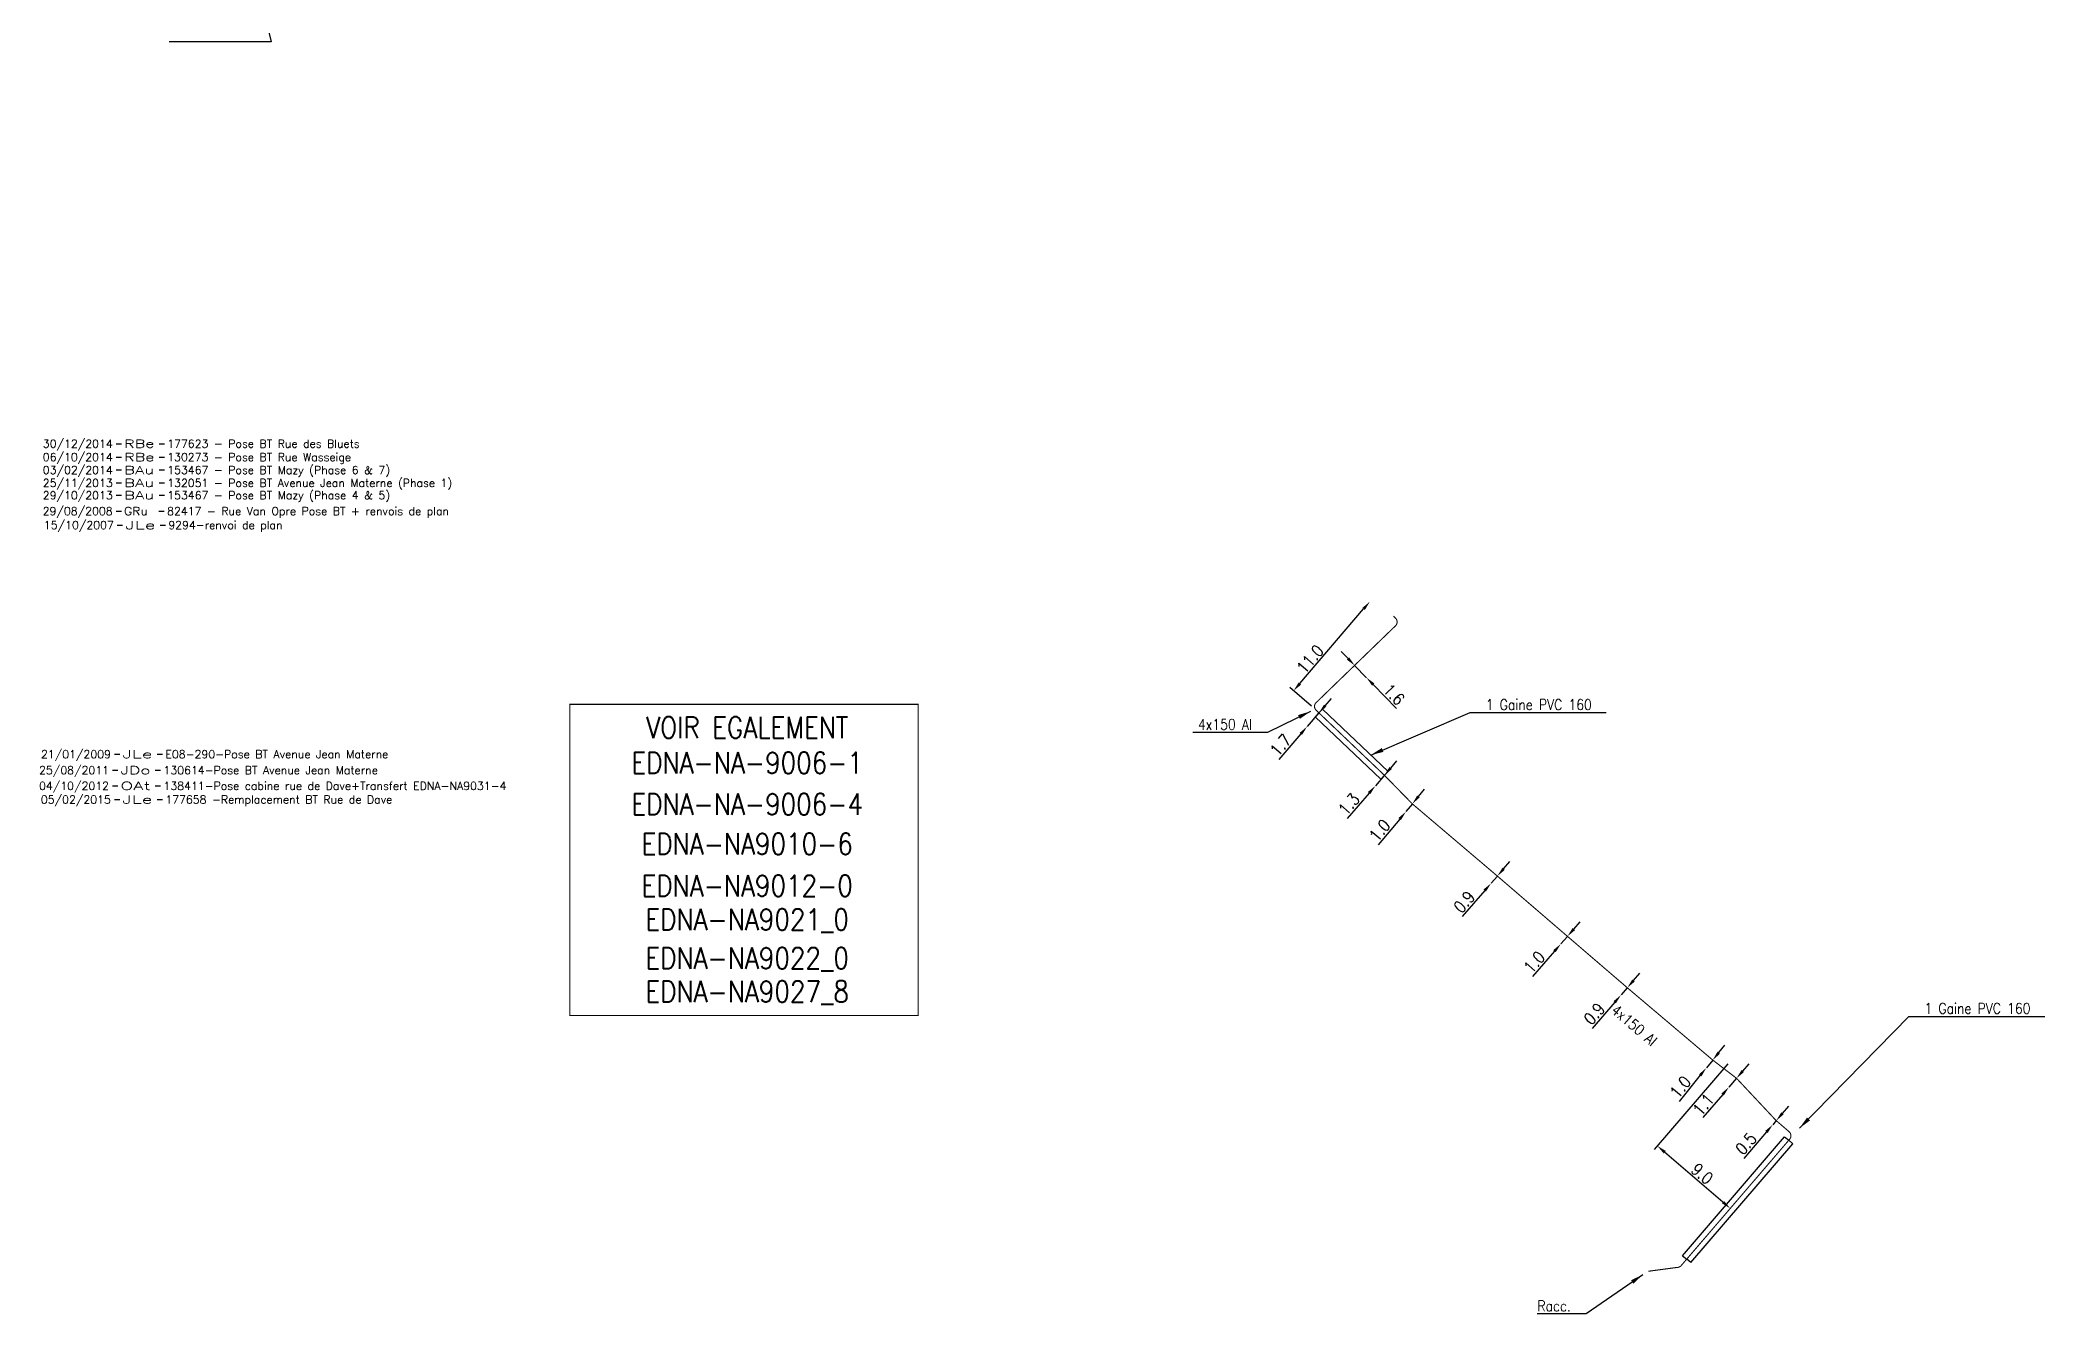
# Model space of a CAD drawing. Header units: millimetres. Extents: x 185001 to 186000, y 126997 to 128000.
# Drawn here: x 185510.9 to 185698.9, y 127436.7 to 127556.1 of the extents above; entities that cross this region are included whole.
import ezdxf
from ezdxf.enums import TextEntityAlignment as Align

# ---------------------------------------------------------------- set-up
doc = ezdxf.new("R2010")
doc.units = ezdxf.units.MM
doc.header["$PDMODE"] = 34
doc.linetypes.add('B_ST_Al', pattern=[2000, 1000, 1000])
doc.layers.get('0').update_dxf_attribs({"linetype": 'CONTINUOUS'})
doc.layers.get('Defpoints').update_dxf_attribs({"linetype": 'CONTINUOUS'})
for name, color, linetype in [('B_110', 1, 'CONTINUOUS'), ('B_400', 7, 'CONTINUOUS'), ('B_930', 7, 'CONTINUOUS')]:
    doc.layers.add(name, color=color, linetype=linetype)
doc.layers.add('B_910', color=7, linetype='CONTINUOUS', plot=False)
doc.styles.get("Standard").update_dxf_attribs({"font": 'romans.shx', "width": 0.85})
doc.dimstyles.get("Standard").update_dxf_attribs({"dimtxt": 1.5, "dimasz": 1.2, "dimexe": 0.625, "dimexo": 0.625, "dimgap": 0.25, "dimtad": 1, "dimdec": 1, "dimzin": 0, "dimdsep": 46, "dimtxsty": 'Standard', "dimcen": -0.5, "dimadec": 0, "dimazin": 0, "dimtfac": 1, "dimtdec": 1, "dimtmove": 0, "dimatfit": 3, "dimfxl": 0, "dimtolj": 1, "dimtzin": 0, "dimarcsym": 0})

# ---------------------------------------------------------------- blocks, each defined once
blk = doc.blocks.new('GIS_MODF')
at = {"color": 0, "linetype": 'Continuous', "flags": 128}
for points in [[(-2.26, -0.01), (-1.76, -0.01)], [(1.76, -0.01), (2.26, -0.01)]]:
    blk.add_lwpolyline(points, dxfattribs=at)
at = {"color": 0, "linetype": 'Continuous'}
blk.add_attdef('DATE', text='', height=0.75, dxfattribs=at).set_placement((-2.58, -0.39), align=Align.RIGHT)
at = {"color": 0, "linetype": 'Continuous', "width": 3.590909}
blk.add_attdef('USER', text='', height=0.75, dxfattribs=at).set_placement((-1.52, -0.39), (1.31, -0.39), align=Align.FIT)
at = {"color": 0, "linetype": 'Continuous'}
blk.add_attdef('DESC', (2.53, -0.39), '', height=0.75, dxfattribs=at)
blk = doc.blocks.new('*D80')
at = {"layer": 'B_110', "color": 0, "linetype": 'Continuous', "lineweight": -2, "transparency": 16777216}
for p, q in [((185669.14, 127460.16), (185662.24, 127452.12)), ((185668.69, 127447.2), (185663.22, 127451.89))]:
    blk.add_line(p, q, dxfattribs=at)
at = {"layer": 'B_110', "color": 0, "linetype": 'Continuous', "transparency": 16777216}
for points in [[(185663.32, 127452), (185663.13, 127451.77), (185662.54, 127452.47)], [(185668.79, 127447.31), (185668.59, 127447.09), (185669.37, 127446.61)]]:
    blk.add_solid(points, dxfattribs=at)
at = {"layer": 'Defpoints', "color": 0, "linetype": 'Continuous', "transparency": 16777216}
for p in [(185669.44, 127460.52), (185662.54, 127452.47), (185669.37, 127446.61)]:
    blk.add_point(p, dxfattribs=at)
at = {"layer": 'B_110', "color": 0, "linetype": 'Continuous', "transparency": 16777216, "insert": (185666.74, 127449.86), "char_height": 1.125, "attachment_point": 5, "rotation": 319.381}
blk.add_mtext('\\A1;9.0', dxfattribs=at)
blk = doc.blocks.new('*D81')
at = {"layer": 'B_110', "color": 0, "linetype": 'Continuous', "lineweight": -2, "transparency": 16777216}
for p, q in [((185674.26, 127455.52), (185674.85, 127456.21)), ((185672.77, 127453.78), (185670.63, 127451.29)), ((185673.68, 127454.84), (185673.35, 127454.46))]:
    blk.add_line(p, q, dxfattribs=at)
at = {"layer": 'B_110', "color": 0, "linetype": 'Continuous', "transparency": 16777216}
for points in [[(185674.15, 127455.62), (185674.38, 127455.43), (185673.68, 127454.84)], [(185672.65, 127453.88), (185672.88, 127453.68), (185673.35, 127454.46)]]:
    blk.add_solid(points, dxfattribs=at)
at = {"layer": 'Defpoints', "color": 0, "linetype": 'Continuous', "transparency": 16777216}
for p in [(185673.35, 127454.46), (185673.35, 127454.46), (185673.68, 127454.84)]:
    blk.add_point(p, dxfattribs=at)
at = {"layer": 'B_110', "color": 0, "linetype": 'Continuous', "transparency": 16777216, "insert": (185670.84, 127452.68), "char_height": 1.125, "attachment_point": 5, "rotation": 49.3579}
blk.add_mtext('\\A1;0.5', dxfattribs=at)
blk = doc.blocks.new('*D82')
at = {"layer": 'B_110', "color": 0, "linetype": 'Continuous', "lineweight": -2, "transparency": 16777216}
for p, q in [((185670.54, 127459.49), (185671.13, 127460.18)), ((185669.96, 127458.81), (185669.24, 127457.98)), ((185668.66, 127457.29), (185666.79, 127455.12))]:
    blk.add_line(p, q, dxfattribs=at)
at = {"layer": 'B_110', "color": 0, "linetype": 'Continuous', "transparency": 16777216}
for points in [[(185670.43, 127459.59), (185670.66, 127459.4), (185669.96, 127458.81)], [(185668.54, 127457.39), (185668.77, 127457.2), (185669.24, 127457.98)]]:
    blk.add_solid(points, dxfattribs=at)
at = {"layer": 'Defpoints', "color": 0, "linetype": 'Continuous', "transparency": 16777216}
for p in [(185669.24, 127457.98), (185669.24, 127457.98), (185669.96, 127458.81)]:
    blk.add_point(p, dxfattribs=at)
at = {"layer": 'B_110', "color": 0, "linetype": 'Continuous', "transparency": 16777216, "insert": (185666.86, 127456.35), "char_height": 1.125, "attachment_point": 5, "rotation": 49.3579}
blk.add_mtext('\\A1;1.1', dxfattribs=at)
blk = doc.blocks.new('*D83')
at = {"layer": 'B_110', "color": 0, "linetype": 'Continuous', "lineweight": -2, "transparency": 16777216}
for p, q in [((185668.3, 127461.22), (185668.87, 127461.92)), ((185667.73, 127460.52), (185667.13, 127459.79)), ((185666.56, 127459.09), (185664.57, 127456.65))]:
    blk.add_line(p, q, dxfattribs=at)
at = {"layer": 'B_110', "color": 0, "linetype": 'Continuous', "transparency": 16777216}
for points in [[(185668.18, 127461.31), (185668.41, 127461.12), (185667.73, 127460.52)], [(185666.44, 127459.18), (185666.67, 127458.99), (185667.13, 127459.79)]]:
    blk.add_solid(points, dxfattribs=at)
at = {"layer": 'Defpoints', "color": 0, "linetype": 'Continuous', "transparency": 16777216}
for p in [(185667.13, 127459.79), (185667.13, 127459.79), (185667.73, 127460.52)]:
    blk.add_point(p, dxfattribs=at)
at = {"layer": 'B_110', "color": 0, "linetype": 'Continuous', "transparency": 16777216, "insert": (185664.7, 127458), "char_height": 1.125, "attachment_point": 5, "rotation": 50.7673}
blk.add_mtext('\\A1;1.0', dxfattribs=at)
blk = doc.blocks.new('*D84')
at = {"layer": 'B_110', "color": 0, "linetype": 'Continuous', "lineweight": -2, "transparency": 16777216}
for p, q in [((185659.72, 127467.3), (185659.13, 127466.62)), ((185660.3, 127467.98), (185660.89, 127468.66)), ((185658.54, 127465.94), (185656.43, 127463.49))]:
    blk.add_line(p, q, dxfattribs=at)
at = {"layer": 'B_110', "color": 0, "linetype": 'Continuous', "transparency": 16777216}
for points in [[(185660.19, 127468.08), (185660.42, 127467.88), (185659.72, 127467.3)], [(185658.43, 127466.04), (185658.65, 127465.84), (185659.13, 127466.62)]]:
    blk.add_solid(points, dxfattribs=at)
at = {"layer": 'Defpoints', "color": 0, "linetype": 'Continuous', "transparency": 16777216}
for p in [(185659.72, 127467.3), (185659.13, 127466.62), (185659.13, 127466.62)]:
    blk.add_point(p, dxfattribs=at)
at = {"layer": 'B_110', "color": 0, "linetype": 'Continuous', "transparency": 16777216, "insert": (185656.62, 127464.86), "char_height": 1.125, "attachment_point": 5, "rotation": 49.2046}
blk.add_mtext('\\A1;0.9', dxfattribs=at)
blk = doc.blocks.new('*D85')
at = {"layer": 'B_110', "color": 0, "linetype": 'Continuous', "lineweight": -2, "transparency": 16777216}
for p, q in [((185654.7, 127472.8), (185655.3, 127473.48)), ((185652.9, 127470.73), (185650.83, 127468.36)), ((185654.11, 127472.12), (185653.49, 127471.41))]:
    blk.add_line(p, q, dxfattribs=at)
at = {"layer": 'B_110', "color": 0, "linetype": 'Continuous', "transparency": 16777216}
for points in [[(185654.59, 127472.9), (185654.82, 127472.7), (185654.11, 127472.12)], [(185652.79, 127470.83), (185653.01, 127470.63), (185653.49, 127471.41)]]:
    blk.add_solid(points, dxfattribs=at)
at = {"layer": 'Defpoints', "color": 0, "linetype": 'Continuous', "transparency": 16777216}
for p in [(185653.49, 127471.41), (185653.49, 127471.41), (185654.11, 127472.12)]:
    blk.add_point(p, dxfattribs=at)
at = {"layer": 'B_110', "color": 0, "linetype": 'Continuous', "transparency": 16777216, "insert": (185651.01, 127469.7), "char_height": 1.125, "attachment_point": 5, "rotation": 48.9503}
blk.add_mtext('\\A1;1.0', dxfattribs=at)
blk = doc.blocks.new('*D86')
at = {"layer": 'B_110', "color": 0, "linetype": 'Continuous', "lineweight": -2, "transparency": 16777216}
for p, q in [((185648.13, 127478.45), (185648.72, 127479.13)), ((185646.36, 127476.42), (185644.23, 127473.98)), ((185647.54, 127477.77), (185646.95, 127477.09))]:
    blk.add_line(p, q, dxfattribs=at)
at = {"layer": 'B_110', "color": 0, "linetype": 'Continuous', "transparency": 16777216}
for points in [[(185648.02, 127478.55), (185648.24, 127478.35), (185647.54, 127477.77)], [(185646.24, 127476.51), (185646.47, 127476.32), (185646.95, 127477.09)]]:
    blk.add_solid(points, dxfattribs=at)
at = {"layer": 'Defpoints', "color": 0, "linetype": 'Continuous', "transparency": 16777216}
for p in [(185646.95, 127477.09), (185646.95, 127477.09), (185647.54, 127477.77)]:
    blk.add_point(p, dxfattribs=at)
at = {"layer": 'B_110', "color": 0, "linetype": 'Continuous', "transparency": 16777216, "insert": (185644.43, 127475.35), "char_height": 1.125, "attachment_point": 5, "rotation": 48.9503}
blk.add_mtext('\\A1;0.9', dxfattribs=at)
blk = doc.blocks.new('*D87')
at = {"layer": 'B_110', "color": 0, "linetype": 'Continuous', "lineweight": -2, "transparency": 16777216}
for p, q in [((185640.15, 127485.23), (185640.72, 127485.92)), ((185639.57, 127484.54), (185638.97, 127483.81)), ((185638.39, 127483.12), (185636.38, 127480.7))]:
    blk.add_line(p, q, dxfattribs=at)
at = {"layer": 'B_110', "color": 0, "linetype": 'Continuous', "transparency": 16777216}
for points in [[(185638.27, 127483.21), (185638.5, 127483.02), (185638.97, 127483.81)], [(185640.03, 127485.33), (185640.26, 127485.14), (185639.57, 127484.54)]]:
    blk.add_solid(points, dxfattribs=at)
at = {"layer": 'Defpoints', "color": 0, "linetype": 'Continuous', "transparency": 16777216}
for p in [(185638.97, 127483.81), (185638.97, 127483.81), (185639.57, 127484.54)]:
    blk.add_point(p, dxfattribs=at)
at = {"layer": 'B_110', "color": 0, "linetype": 'Continuous', "transparency": 16777216, "insert": (185636.52, 127482.05), "char_height": 1.125, "attachment_point": 5, "rotation": 50.2221}
blk.add_mtext('\\A1;1.0', dxfattribs=at)
blk = doc.blocks.new('*D88')
at = {"layer": 'B_110', "color": 0, "linetype": 'Continuous', "lineweight": -2, "transparency": 16777216}
for p, q in [((185637.54, 127487.9), (185638.13, 127488.58)), ((185636.95, 127487.22), (185636.11, 127486.23)), ((185635.52, 127485.55), (185633.47, 127483.17))]:
    blk.add_line(p, q, dxfattribs=at)
at = {"layer": 'B_110', "color": 0, "linetype": 'Continuous', "transparency": 16777216}
for points in [[(185637.43, 127488), (185637.65, 127487.8), (185636.95, 127487.22)], [(185635.4, 127485.65), (185635.63, 127485.45), (185636.11, 127486.23)]]:
    blk.add_solid(points, dxfattribs=at)
at = {"layer": 'Defpoints', "color": 0, "linetype": 'Continuous', "transparency": 16777216}
for p in [(185636.11, 127486.23), (185636.11, 127486.23), (185636.95, 127487.22)]:
    blk.add_point(p, dxfattribs=at)
at = {"layer": 'B_110', "color": 0, "linetype": 'Continuous', "transparency": 16777216, "insert": (185633.63, 127484.51), "char_height": 1.125, "attachment_point": 5, "rotation": 49.2834}
blk.add_mtext('\\A1;1.3', dxfattribs=at)
blk = doc.blocks.new('*D89')
at = {"layer": 'B_110', "color": 0, "linetype": 'Continuous', "lineweight": -2, "transparency": 16777216}
for p, q in [((185633.54, 127498.17), (185632.91, 127498.82)), ((185633.83, 127497.2), (185633.83, 127497.2)), ((185634.16, 127497.52), (185635.28, 127496.37)), ((185635.9, 127495.73), (185638.09, 127493.47))]:
    blk.add_line(p, q, dxfattribs=at)
at = {"layer": 'B_110', "color": 0, "linetype": 'Continuous', "transparency": 16777216}
for points in [[(185633.65, 127498.27), (185633.43, 127498.06), (185634.16, 127497.52)], [(185636.01, 127495.83), (185635.79, 127495.62), (185635.28, 127496.37)]]:
    blk.add_solid(points, dxfattribs=at)
at = {"layer": 'Defpoints', "color": 0, "linetype": 'Continuous', "transparency": 16777216}
for p in [(185634.16, 127497.52), (185635.28, 127496.37), (185635.28, 127496.37)]:
    blk.add_point(p, dxfattribs=at)
at = {"layer": 'B_110', "color": 0, "linetype": 'Continuous', "transparency": 16777216, "insert": (185637.85, 127494.8), "char_height": 1.125, "attachment_point": 5, "rotation": 314.0663}
blk.add_mtext('\\A1;1.6', dxfattribs=at)
blk = doc.blocks.new('*D90')
at = {"layer": 'B_110', "color": 0, "linetype": 'Continuous', "lineweight": -2, "transparency": 16777216}
for p, q in [((185629.03, 127495.82), (185635, 127502.81)), ((185630.13, 127493.69), (185628.09, 127495.44))]:
    blk.add_line(p, q, dxfattribs=at)
at = {"layer": 'B_110', "color": 0, "linetype": 'Continuous', "transparency": 16777216}
for points in [[(185634.89, 127502.91), (185635.12, 127502.72), (185635.59, 127503.5)], [(185628.91, 127495.92), (185629.14, 127495.72), (185628.44, 127495.14)]]:
    blk.add_solid(points, dxfattribs=at)
at = {"layer": 'Defpoints', "color": 0, "linetype": 'Continuous', "transparency": 16777216}
for p in [(185635.59, 127503.5), (185635.59, 127503.5), (185630.49, 127493.39)]:
    blk.add_point(p, dxfattribs=at)
at = {"layer": 'B_110', "color": 0, "linetype": 'Continuous', "transparency": 16777216, "insert": (185630, 127498.11), "char_height": 1.125, "attachment_point": 5, "rotation": 49.4897}
blk.add_mtext('\\A1;11.0', dxfattribs=at)
blk = doc.blocks.new('*D91')
at = {"layer": 'B_110', "color": 0, "linetype": 'Continuous', "lineweight": -2, "transparency": 16777216}
for p, q in [((185631.4, 127493.74), (185631.99, 127494.43)), ((185630.81, 127493.06), (185629.7, 127491.78)), ((185629.11, 127491.09), (185627.06, 127488.71))]:
    blk.add_line(p, q, dxfattribs=at)
at = {"layer": 'B_110', "color": 0, "linetype": 'Continuous', "transparency": 16777216}
for points in [[(185631.29, 127493.84), (185631.51, 127493.65), (185630.81, 127493.06)], [(185629, 127491.19), (185629.23, 127491), (185629.7, 127491.78)]]:
    blk.add_solid(points, dxfattribs=at)
at = {"layer": 'Defpoints', "color": 0, "linetype": 'Continuous', "transparency": 16777216}
for p in [(185629.7, 127491.78), (185629.7, 127491.78), (185630.81, 127493.06)]:
    blk.add_point(p, dxfattribs=at)
at = {"layer": 'B_110', "color": 0, "linetype": 'Continuous', "transparency": 16777216, "insert": (185627.23, 127490.05), "char_height": 1.125, "attachment_point": 5, "rotation": 49.2304}
blk.add_mtext('\\A1;1.7', dxfattribs=at)

msp = doc.modelspace()

# ---------------------------------------------------------------- linework, layer by layer
at = {"layer": 'B_110', "linetype": 'B_ST_Al', "const_width": 0.1, "flags": 128}
msp.add_lwpolyline([(185637.8, 127502.15), (185638, 127501.94, -0.416041), (185637.99, 127501.23), (185630.55, 127494.03, 0.426309), (185630.56, 127493.31), (185636.95, 127487.22), (185639.57, 127484.54), (185647.54, 127477.77), (185654.11, 127472.12), (185659.72, 127467.3), (185667.73, 127460.52), (185669.96, 127458.81), (185673.68, 127454.84), (185674.88, 127453.81, -0.414095), (185674.94, 127453.1), (185664.77, 127441.25, -0.22367), (185664.39, 127441.08), (185661.7, 127440.72)], format="xyb", dxfattribs=at)
at = {"layer": 'B_400', "color": 7, "linetype": 'CONTINUOUS'}
for p, q in [((185631.16, 127493.43), (185630.81, 127493.06)), ((185631.16, 127493.43), (185637.3, 127487.58)), ((185630.47, 127492.7), (185630.81, 127493.06)), ((185630.47, 127492.7), (185636.61, 127486.86)), ((185637.3, 127487.58), (185636.95, 127487.22)), ((185636.61, 127486.86), (185636.95, 127487.22)), ((185664.91, 127442.18), (185674.47, 127453.32)), ((185665.67, 127441.53), (185675.23, 127452.67)), ((185674.47, 127453.32), (185674.85, 127453)), ((185675.23, 127452.67), (185674.85, 127453)), ((185664.91, 127442.18), (185665.29, 127441.85)), ((185665.67, 127441.53), (185665.29, 127441.85))]:
    msp.add_line(p, q, dxfattribs=at)
at = {"layer": 'B_930', "const_width": 0.1}
msp.add_lwpolyline([(185560.6, 127493.87), (185593.25, 127493.87), (185593.25, 127464.69), (185560.6, 127464.69)], close=True, dxfattribs=at)

# ---------------------------------------------------------------- block references
at = {"layer": 'B_910'}
ref = msp.add_blockref('GIS_MODF', (185520.33, 127518.31), dxfattribs=at)
ref.add_attrib('DATE', '30/12/2014', dxfattribs={"layer": '0', "color": 0, "linetype": 'Continuous', "height": 0.75}).set_placement((185517.75, 127517.93), align=Align.RIGHT)
ref.add_attrib('USER', 'RBe', dxfattribs={"layer": '0', "color": 0, "linetype": 'Continuous', "height": 0.75, "width": 1.385965}).set_placement((185518.82, 127517.93), (185521.64, 127517.93), align=Align.FIT)
ref.add_attrib('DESC', '177623 - Pose BT Rue des Bluets', (185522.86, 127517.93), dxfattribs={"layer": '0', "color": 0, "linetype": 'Continuous', "height": 0.75})
ref = msp.add_blockref('GIS_MODF', (185520.33, 127517.06), dxfattribs=at)
ref.add_attrib('DATE', '06/10/2014', dxfattribs={"layer": '0', "color": 0, "linetype": 'Continuous', "height": 0.75}).set_placement((185517.75, 127516.67), align=Align.RIGHT)
ref.add_attrib('USER', 'RBe', dxfattribs={"layer": '0', "color": 0, "linetype": 'Continuous', "height": 0.75, "width": 1.385965}).set_placement((185518.82, 127516.67), (185521.64, 127516.67), align=Align.FIT)
ref.add_attrib('DESC', '130273 - Pose BT Rue Wasseige', (185522.86, 127516.67), dxfattribs={"layer": '0', "color": 0, "linetype": 'Continuous', "height": 0.75})
ref = msp.add_blockref('GIS_MODF', (185520.33, 127515.85), dxfattribs=at)
ref.add_attrib('DATE', '03/02/2014', dxfattribs={"layer": '0', "color": 0, "linetype": 'Continuous', "height": 0.75}).set_placement((185517.75, 127515.46), align=Align.RIGHT)
ref.add_attrib('USER', 'BAu', dxfattribs={"layer": '0', "color": 0, "linetype": 'Continuous', "height": 0.75, "width": 1.462963}).set_placement((185518.82, 127515.46), (185521.64, 127515.46), align=Align.FIT)
ref.add_attrib('DESC', '153467 - Pose BT Mazy (Phase 6 & 7)', (185522.86, 127515.46), dxfattribs={"layer": '0', "color": 0, "linetype": 'Continuous', "height": 0.75})
ref = msp.add_blockref('GIS_MODF', (185520.33, 127514.64), dxfattribs=at)
ref.add_attrib('DATE', '25/11/2013', dxfattribs={"layer": '0', "color": 0, "linetype": 'Continuous', "height": 0.75}).set_placement((185517.75, 127514.25), align=Align.RIGHT)
ref.add_attrib('USER', 'BAu', dxfattribs={"layer": '0', "color": 0, "linetype": 'Continuous', "height": 0.75, "width": 1.462963}).set_placement((185518.82, 127514.25), (185521.64, 127514.25), align=Align.FIT)
ref.add_attrib('DESC', '132051 - Pose BT Avenue Jean Materne (Phase 1)', (185522.86, 127514.25), dxfattribs={"layer": '0', "color": 0, "linetype": 'Continuous', "height": 0.75})
ref = msp.add_blockref('GIS_MODF', (185520.33, 127513.48), dxfattribs=at)
ref.add_attrib('DATE', '29/10/2013', dxfattribs={"layer": '0', "color": 0, "linetype": 'Continuous', "height": 0.75}).set_placement((185517.75, 127513.09), align=Align.RIGHT)
ref.add_attrib('USER', 'BAu', dxfattribs={"layer": '0', "color": 0, "linetype": 'Continuous', "height": 0.75, "width": 1.462963}).set_placement((185518.82, 127513.09), (185521.64, 127513.09), align=Align.FIT)
ref.add_attrib('DESC', '153467 - Pose BT Mazy (Phase 4 & 5)', (185522.86, 127513.09), dxfattribs={"layer": '0', "color": 0, "linetype": 'Continuous', "height": 0.75})
ref = msp.add_blockref('GIS_MODF', (185520.32, 127512), dxfattribs=at)
ref.add_attrib('DATE', '29/08/2008', dxfattribs={"layer": '0', "color": 0, "linetype": 'Continuous', "height": 0.75}).set_placement((185517.74, 127511.61), align=Align.RIGHT)
ref.add_attrib('USER', 'GRu ', dxfattribs={"layer": '0', "color": 0, "linetype": 'Continuous', "height": 0.75, "width": 0.963415}).set_placement((185518.81, 127511.61), (185521.63, 127511.61), align=Align.FIT)
ref.add_attrib('DESC', '82417 - Rue Van Opre Pose BT + renvois de plan', (185522.85, 127511.61), dxfattribs={"layer": '0', "color": 0, "linetype": 'Continuous', "height": 0.75})
ref = msp.add_blockref('GIS_MODF', (185520.43, 127510.69), dxfattribs=at)
ref.add_attrib('DATE', '15/10/2007', dxfattribs={"layer": '0', "color": 0, "linetype": 'Continuous', "height": 0.75}).set_placement((185517.85, 127510.3), align=Align.RIGHT)
ref.add_attrib('USER', 'JLe', dxfattribs={"layer": '0', "color": 0, "linetype": 'Continuous', "height": 0.75, "width": 1.645833}).set_placement((185518.92, 127510.3), (185521.74, 127510.3), align=Align.FIT)
ref.add_attrib('DESC', '9294-renvoi de plan', (185522.96, 127510.3), dxfattribs={"layer": '0', "color": 0, "linetype": 'Continuous', "height": 0.75})
ref = msp.add_blockref('GIS_MODF', (185520.16, 127489.21), dxfattribs=at)
ref.add_attrib('DATE', '21/01/2009', dxfattribs={"layer": '0', "color": 0, "linetype": 'Continuous', "height": 0.75}).set_placement((185517.58, 127488.82), align=Align.RIGHT)
ref.add_attrib('USER', 'JLe', dxfattribs={"layer": '0', "color": 0, "linetype": 'Continuous', "height": 0.75, "width": 1.645833}).set_placement((185518.65, 127488.82), (185521.47, 127488.82), align=Align.FIT)
ref.add_attrib('DESC', 'E08-290-Pose BT Avenue Jean Materne', (185522.69, 127488.82), dxfattribs={"layer": '0', "color": 0, "linetype": 'Continuous', "height": 0.75})
ref = msp.add_blockref('GIS_MODF', (185519.98, 127487.71), dxfattribs=at)
ref.add_attrib('DATE', '25/08/2011', dxfattribs={"layer": '0', "color": 0, "linetype": 'Continuous', "height": 0.75}).set_placement((185517.4, 127487.32), align=Align.RIGHT)
ref.add_attrib('USER', 'JDo', dxfattribs={"layer": '0', "color": 0, "linetype": 'Continuous', "height": 0.75, "width": 1.490566}).set_placement((185518.47, 127487.32), (185521.29, 127487.32), align=Align.FIT)
ref.add_attrib('DESC', '130614-Pose BT Avenue Jean Materne', (185522.51, 127487.32), dxfattribs={"layer": '0', "color": 0, "linetype": 'Continuous', "height": 0.75})
ref = msp.add_blockref('GIS_MODF', (185519.98, 127486.23), dxfattribs=at)
ref.add_attrib('DATE', '04/10/2012', dxfattribs={"layer": '0', "color": 0, "linetype": 'Continuous', "height": 0.75}).set_placement((185517.4, 127485.85), align=Align.RIGHT)
ref.add_attrib('USER', 'OAt', dxfattribs={"layer": '0', "color": 0, "linetype": 'Continuous', "height": 0.75, "width": 1.58}).set_placement((185518.47, 127485.85), (185521.29, 127485.85), align=Align.FIT)
ref.add_attrib('DESC', '138411-Pose cabine rue de Dave+Transfert EDNA-NA9031-4', (185522.51, 127485.85), dxfattribs={"layer": '0', "color": 0, "linetype": 'Continuous', "height": 0.75})
ref = msp.add_blockref('GIS_MODF', (185520.16, 127484.95), dxfattribs=at)
ref.add_attrib('DATE', '05/02/2015', dxfattribs={"layer": '0', "color": 0, "linetype": 'Continuous', "height": 0.75}).set_placement((185517.57, 127484.57), align=Align.RIGHT)
ref.add_attrib('USER', 'JLe', dxfattribs={"layer": '0', "color": 0, "linetype": 'Continuous', "height": 0.75, "width": 1.645833}).set_placement((185518.64, 127484.57), (185521.46, 127484.57), align=Align.FIT)
ref.add_attrib('DESC', '177658 -Remplacement BT Rue de Dave', (185522.68, 127484.57), dxfattribs={"layer": '0', "color": 0, "linetype": 'Continuous', "height": 0.75})

# ---------------------------------------------------------------- texts
at = {"layer": 'B_110', "linetype": 'B_ST_Al', "width": 0.85}
msp.add_text('4x150 Al', height=1, rotation=319.6374, dxfattribs=at).set_placement((185658.12, 127465.04))
at = {"layer": 'B_110', "insert": (185624.54, 127491.99), "char_height": 1, "attachment_point": 6}
msp.add_mtext('4x150 Al', dxfattribs=at)
at = {"layer": 'B_110', "linetype": 'Continuous', "insert": (185654.43, 127437.47), "char_height": 1, "attachment_point": 6}
msp.add_mtext('Racc.', dxfattribs=at)
at = {"layer": 'B_400', "char_height": 1, "attachment_point": 4}
for insert in [(185646.45, 127493.84), (185687.57, 127465.36)]:
    msp.add_mtext('1 Gaine PVC 160', dxfattribs=dict(at, insert=insert))
at = {"layer": 'B_930', "width": 0.85}
for s, p in [('VOIR EGALEMENT', (185577.22, 127490.7)), ('EDNA-NA-9006-1', (185577.22, 127487.4)), ('EDNA-NA-9006-4', (185577.22, 127483.52)), ('EDNA-NA9010-6', (185577.22, 127479.79)), ('EDNA-NA9012-0', (185577.22, 127475.87)), ('EDNA-NA9021_0', (185577.22, 127472.71)), ('EDNA-NA9022_0', (185577.22, 127469.08)), ('EDNA-NA9027_8', (185577.22, 127465.95))]:
    msp.add_text(s, height=2, dxfattribs=at).set_placement(p, align=Align.CENTER)

# ---------------------------------------------------------------- dimensions: what is measured, and where the dimension line sits
at = {"layer": 'B_110', "linetype": 'Continuous'}
for base, p1, p2, angle, picture, middle in [((185635.59, 127503.5), (185630.49, 127493.39), (185635.59, 127503.5), 229.4897, '*D90', (185630.57, 127497.62)), ((185635.28, 127496.37), (185634.16, 127497.52), (185635.28, 127496.37), 134.0663, '*D89', (185637.31, 127494.27)), ((185629.7, 127491.78), (185630.81, 127493.06), (185629.7, 127491.78), 49.2304, '*D91', (185627.8, 127489.56)), ((185636.11, 127486.23), (185636.95, 127487.22), (185636.11, 127486.23), 49.2834, '*D88', (185634.2, 127484.02)), ((185638.9653, 127483.8103), (185639.5731, 127484.5404), (185638.9653, 127483.8103), 50.2221, '*D87', (185637.0964, 127481.5654)), ((185646.95, 127477.09), (185647.54, 127477.77), (185646.95, 127477.09), 48.9503, '*D86', (185645, 127474.86)), ((185653.489387, 127471.406596), (185654.113265, 127472.123029), (185653.489387, 127471.406596), 48.950268, '*D85', (185651.571138, 127469.203767)), ((185659.13, 127466.62), (185659.72, 127467.3), (185659.13, 127466.62), 49.2046, '*D84', (185657.19, 127464.37)), ((185667.13, 127459.79), (185667.73, 127460.52), (185667.13, 127459.79), 50.7673, '*D83', (185665.28, 127457.52)), ((185662.54, 127452.47), (185669.37, 127446.61), (185669.44, 127460.52), 319.381, '*D80', (185666.25, 127449.29)), ((185669.24, 127457.98), (185669.96, 127458.81), (185669.24, 127457.98), 49.3579, '*D82', (185667.43, 127455.86)), ((185673.35, 127454.46), (185673.68, 127454.84), (185673.35, 127454.46), 49.3579, '*D81', (185671.41, 127452.19))]:
    dim = msp.add_linear_dim(base=base, p1=p1, p2=p2, angle=angle, dimstyle='Standard', override={"dimscale": 0.75, "dimtxt": 1.5}, dxfattribs=at)
    dim.commit()
    dim.dimension.update_dxf_attribs({"geometry": picture, "text_midpoint": middle, "dimtype": 160})

# ---------------------------------------------------------------- leaders
at = {"layer": 'B_110', "annotation_type": 0, "has_hookline": 1, "hookline_direction": 1}
for points, text_width in [([(185528.34, 127574.13), (185532.59, 127555.97), (185531.39, 127555.97)], 8.1), ([(185630.02, 127493.21), (185625.99, 127491.24), (185624.79, 127491.24)], 5.55)]:
    msp.add_leader(points, dimstyle='Standard', dxfattribs=dict(at, text_width=text_width))
at = {"layer": 'B_110', "linetype": 'Continuous', "annotation_type": 0, "has_hookline": 1, "hookline_direction": 1, "text_width": 3.16}
msp.add_leader([(185661.17, 127440.4), (185655.88, 127436.72), (185654.68, 127436.72)], dimstyle='Standard', dxfattribs=at)
at = {"layer": 'B_400', "annotation_type": 0, "has_hookline": 1, "hookline_direction": 0, "text_width": 11.29}
for points in [[(185635.68, 127489.12), (185645, 127493.09), (185646.2, 127493.09)], [(185675.87, 127454.14), (185686.12, 127464.61), (185687.32, 127464.61)]]:
    msp.add_leader(points, dimstyle='Standard', dxfattribs=at)

doc.saveas('drawing.dxf')
